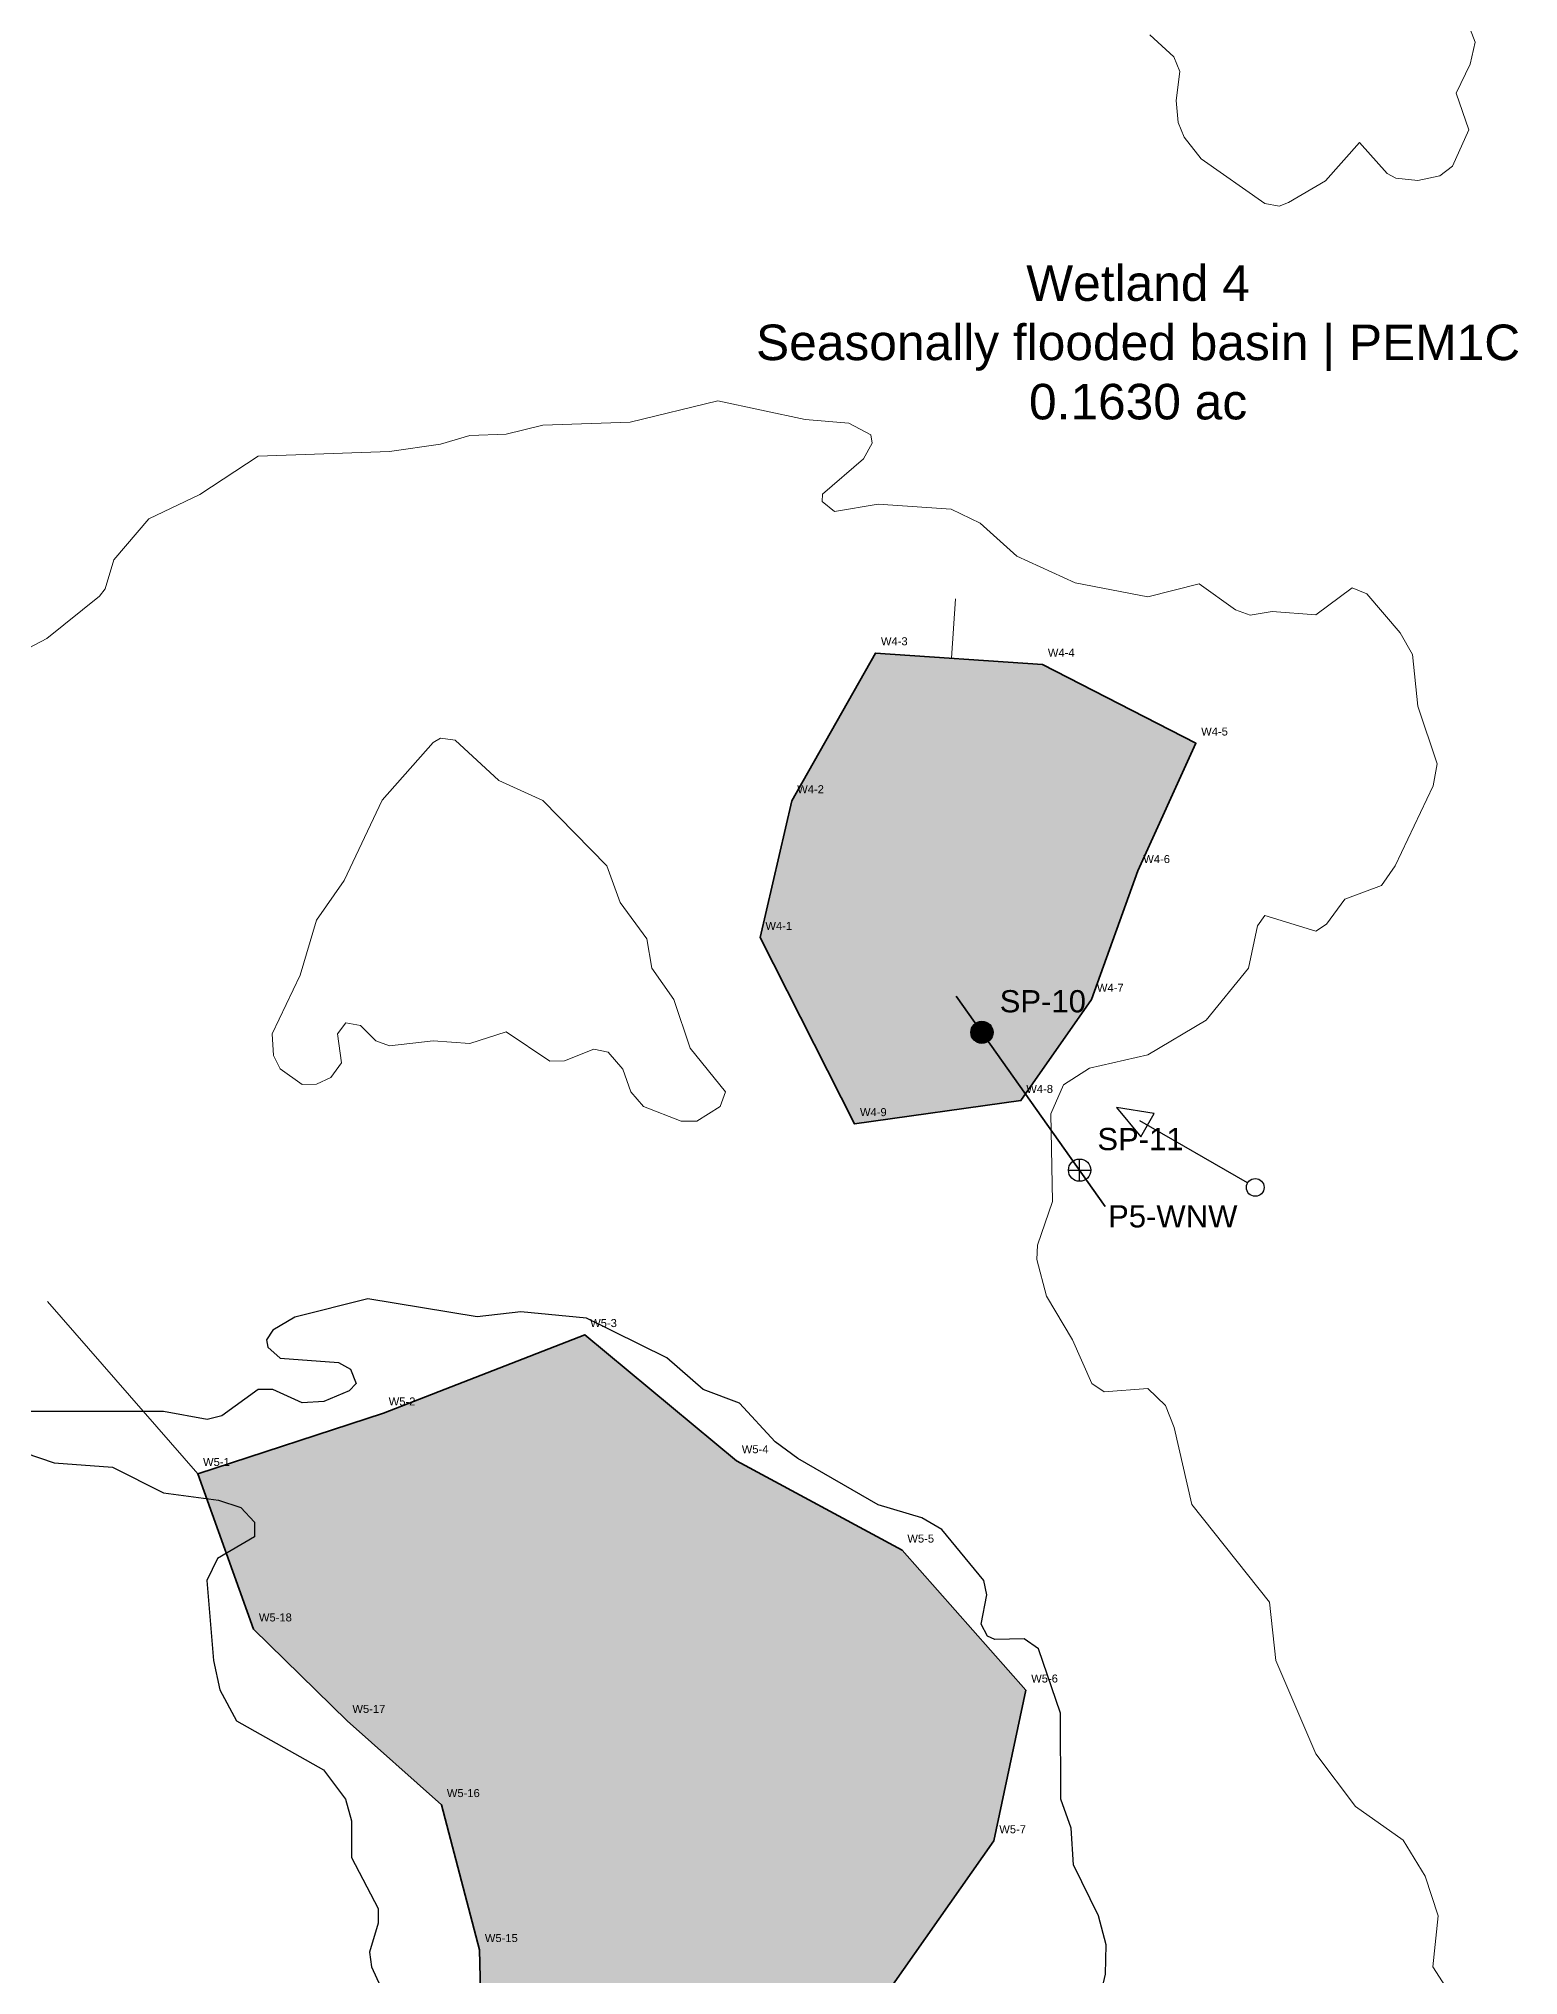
# Model space of a CAD drawing. Extents: x 2962410 to 2964430, y 489634 to 491632.
# Drawn here: x 2963292.7 to 2963625.4, y 490154.6 to 490590.4 of the extents above; entities that cross this region are included whole.
import ezdxf
from ezdxf.enums import TextEntityAlignment as Align

# ---------------------------------------------------------------- set-up
doc = ezdxf.new("R2010")
doc.units = 21
doc.header["$LTSCALE"] = 10
doc.header["$MEASUREMENT"] = 0
for name, color, linetype, lineweight in [('ANNO-LABELS', 7, 'CONTINUOUS', 18), ('ANNO-POINT-LABELS', 7, 'CONTINUOUS', 13), ('TOPO-CONTOUR-MAJOR', 34, 'CONTINUOUS', 30), ('TOPO-CONTOUR-MINOR', 36, 'CONTINUOUS', 13), ('WETL-FLAG', 2, 'CONTINUOUS', 13), ('WETL-FLAG-ID', 8, 'CONTINUOUS', 13), ('WETL-PHOTO-POINT', 30, 'CONTINUOUS', 25), ('WETL-SAMPLE-POINT', 7, 'CONTINUOUS', 25), ('WETL-TRANSECT', 7, 'CONTINUOUS', 35), ('WETL-WETLAND-SFB', 6, 'CONTINUOUS', 35)]:
    doc.layers.add(name, color=color, linetype=linetype, lineweight=lineweight)
doc.layers.add('WETL-WETLAND-HATCH', color=82, linetype='CONTINUOUS', lineweight=13, transparency=0.65)
doc.styles.add('LABEL', font='arial.ttf')

# ---------------------------------------------------------------- blocks, each defined once
blk = doc.blocks.new('DP_WETLAND')
at = {"lineweight": -2}
h = blk.add_hatch(color=0, dxfattribs=at)
h.dxf.hatch_style = 1
edge = h.paths.add_edge_path()
edge.add_arc((0, 0), 2.5, 0, 360)
at = {"color": 0, "lineweight": -2}
blk.add_circle((0, 0), 2.5, dxfattribs=at)
blk = doc.blocks.new('DP_UPLAND')
at = {"color": 0, "lineweight": -2}
for p, q in [((-2.5, 0), (2.5, 0)), ((0, -2.5), (0, 2.5))]:
    blk.add_line(p, q, dxfattribs=at)
blk.add_circle((0, 0), 2.5, dxfattribs=at)
blk = doc.blocks.new('PHOTO_ARROW')
at = {"color": 0, "lineweight": -2}
blk.add_line((0, 2), (0, 30), dxfattribs=at)
blk.add_lwpolyline([(0, 36), (-3, 28), (3, 28)], close=True, dxfattribs=at)
blk.add_circle((0, 0), 2, dxfattribs=at)

msp = doc.modelspace()

# ---------------------------------------------------------------- hatches: boundary and pattern name
at = {"layer": 'WETL-WETLAND-HATCH'}
h = msp.add_hatch(color=256, dxfattribs=at)
h.dxf.hatch_style = 1
h.paths.add_polyline_path([(2963518.45, 490449.57), (2963552.93, 490431.84), (2963539.91, 490403.14), (2963529.48, 490374.18), (2963513.6, 490351.42), (2963476.19, 490346.2), (2963454.92, 490388.1), (2963462.07, 490418.86), (2963480.9, 490452.14)])
h = msp.add_hatch(color=256, dxfattribs=at)
h.dxf.hatch_style = 1
h.paths.add_polyline_path([(2963415.51, 490298.74), (2963449.61, 490270.36), (2963486.85, 490250.25), (2963514.7, 490218.76), (2963507.52, 490184.85), (2963479.78, 490145.34), (2963476.49, 490102.97), (2963463.81, 490072.9), (2963437.08, 490054.48), (2963409.35, 490087.56), (2963393.03, 490108.32), (2963392.41, 490135.4), (2963391.82, 490160.37), (2963383.27, 490192.99), (2963362.03, 490211.92), (2963341, 490232.51), (2963328.44, 490267.48), (2963370.19, 490281.1)])

# ---------------------------------------------------------------- linework, layer by layer
at = {"layer": 'ANNO-LABELS'}
for points in [[(2963498.87, 490464.35), (2963497.96, 490450.97)], [(2963294.62, 490306.22), (2963328.44, 490267.48)]]:
    msp.add_lwpolyline(points, dxfattribs=at)
at = {"layer": 'TOPO-CONTOUR-MAJOR', "elevation": 890}
for points in [[(2963531.46, 490149.98), (2963532.63, 490154.9), (2963532.77, 490161.46), (2963531, 490168.02), (2963525.44, 490179.51), (2963524.86, 490187.71), (2963522.58, 490194.27), (2963522.49, 490213.6), (2963517.57, 490228.06), (2963514.29, 490230.32), (2963507.73, 490230.16), (2963506.09, 490230.94), (2963504.63, 490233.63), (2963505.93, 490240.2), (2963505.26, 490243.48), (2963495.82, 490254.96), (2963491.32, 490257.59), (2963481.48, 490260.48), (2963463.44, 490270.9), (2963458.28, 490274.64), (2963450.32, 490283.39), (2963442.12, 490286.43), (2963433.92, 490293.56), (2963415.87, 490302.49), (2963401.11, 490303.9), (2963391.27, 490302.81), (2963366.67, 490306.83), (2963350.26, 490302.71), (2963345.34, 490299.8), (2963343.89, 490297.6), (2963344.21, 490295.96), (2963346.98, 490293.5), (2963360.11, 490292.5), (2963362.83, 490291.04), (2963364.06, 490287.76), (2963362.51, 490286.12), (2963356.83, 490283.73), (2963351.9, 490283.45), (2963345.34, 490286.45), (2963342.06, 490286.45), (2963333.86, 490280.53), (2963330.58, 490279.65), (2963320.74, 490281.49), (2963283.01, 490281.47)], [(2963286.29, 490273.29), (2963296.14, 490269.91), (2963309.26, 490268.98), (2963320.74, 490263.18), (2963333.14, 490261.52), (2963338.15, 490259.88), (2963341.21, 490256.6), (2963341.18, 490253.32), (2963332.87, 490248.4), (2963330.47, 490243.48), (2963331.99, 490225.43), (2963333.38, 490218.87), (2963337.14, 490211.88), (2963356.74, 490200.83), (2963361.65, 490194.27), (2963363, 490189.35), (2963363.03, 490181.15), (2963369, 490169.67), (2963368.99, 490166.38), (2963367.1, 490159.82), (2963367.5, 490156.54), (2963373.23, 490144.11)]]:
    msp.add_lwpolyline(points, dxfattribs=at)
at = {"layer": 'TOPO-CONTOUR-MINOR'}
for points, elevation in [([(2963612.64, 490597.77), (2963615.76, 490589.57), (2963614.62, 490584.65), (2963611.45, 490578.08), (2963614.35, 490569.88), (2963610.62, 490561.68), (2963607.78, 490559.48), (2963602.86, 490558.43), (2963597.94, 490559.01), (2963595.93, 490560.04), (2963589.74, 490567.03), (2963582.06, 490558.4), (2963573.79, 490553.48), (2963571.7, 490552.66), (2963568.42, 490553.3), (2963554.14, 490563.32), (2963550.3, 490568.24), (2963548.92, 490571.52), (2963548.47, 490576.44), (2963549.34, 490583.01), (2963547.98, 490586.29), (2963542.61, 490591.21)], 894), ([(2963610.46, 490149.98), (2963606.24, 490156.54), (2963607.4, 490168.02), (2963604.5, 490176.96), (2963599.58, 490185.01), (2963588.86, 490192.63), (2963579.9, 490204.49), (2963570.95, 490225.43), (2963569.46, 490238.56), (2963552.01, 490260.56), (2963548.06, 490277.92), (2963546.08, 490282.84), (2963542.17, 490286.67), (2963532.33, 490285.9), (2963529.54, 490287.76), (2963525.19, 490297.6), (2963519.33, 490307.45), (2963517.15, 490315.65), (2963517.34, 490318.93), (2963520.67, 490328.77), (2963520.29, 490348.45), (2963523.13, 490355.01), (2963529.05, 490358.76), (2963542.17, 490361.7), (2963555.29, 490369.52), (2963564.81, 490381.26), (2963566.78, 490390.73), (2963568.42, 490393.11), (2963579.9, 490389.54), (2963582.28, 490391.1), (2963586.46, 490396.77), (2963594.66, 490399.84), (2963597.78, 490404.22), (2963606.32, 490422.26), (2963607.23, 490427.18), (2963602.86, 490440.16), (2963601.69, 490451.79), (2963598.88, 490456.71), (2963591.38, 490465.46), (2963588.1, 490466.8), (2963579.9, 490460.74), (2963570.06, 490461.51), (2963565.14, 490460.62), (2963561.86, 490461.85), (2963553.65, 490467.71), (2963542.17, 490464.8), (2963525.77, 490467.96), (2963512.65, 490473.95), (2963504.45, 490481.34), (2963497.89, 490484.53), (2963481.48, 490485.61), (2963471.64, 490483.96), (2963468.89, 490486.23), (2963468.95, 490487.87), (2963478.2, 490495.84), (2963480.1, 490499.35), (2963479.84, 490501.2), (2963474.92, 490503.84), (2963465.08, 490504.69), (2963445.4, 490508.87), (2963425.72, 490504.08), (2963406.03, 490503.41), (2963397.83, 490501.39), (2963389.63, 490501.09), (2963383.07, 490499.15), (2963371.59, 490497.5), (2963342.06, 490496.45), (2963328.94, 490487.84), (2963317.46, 490482.3), (2963309.6, 490473.11), (2963307.65, 490466.55), (2963306.32, 490464.91), (2963294.5, 490455.38), (2963286.29, 490451.05)], 892)]:
    msp.add_lwpolyline(points, dxfattribs=dict(at, elevation=elevation))
at = {"layer": 'TOPO-CONTOUR-MINOR', "elevation": 892}
msp.add_lwpolyline([(2963440.73, 490346.81), (2963437.2, 490346.79), (2963428.7, 490350.09), (2963425.88, 490353.37), (2963424.07, 490358.54), (2963420.79, 490362.35), (2963417.51, 490362.97), (2963410.95, 490360.36), (2963407.67, 490360.31), (2963397.83, 490366.93), (2963389.63, 490364.29), (2963381.43, 490364.85), (2963371.59, 490363.75), (2963368.48, 490364.85), (2963365.03, 490368.32), (2963361.75, 490368.91), (2963359.9, 490366.49), (2963360.8, 490359.93), (2963358.38, 490356.65), (2963355.18, 490355.15), (2963351.9, 490355.07), (2963346.98, 490358.57), (2963345.46, 490361.57), (2963345.19, 490366.49), (2963351.5, 490379.62), (2963355.18, 490392), (2963361.4, 490400.94), (2963369.95, 490419.06), (2963381.43, 490432.04), (2963383.07, 490433), (2963386.35, 490432.52), (2963396.19, 490423.48), (2963406.03, 490418.97), (2963420.42, 490404.22), (2963423.46, 490396.02), (2963429.42, 490387.82), (2963430.54, 490381.26), (2963435.56, 490374.15), (2963439.23, 490363.21), (2963447.13, 490353.37), (2963445.91, 490350.09)], close=True, dxfattribs=at)
at = {"layer": 'WETL-FLAG'}
for p in [(2963480.9, 490452.14), (2963518.45, 490449.57), (2963552.93, 490431.84), (2963462.07, 490418.86), (2963539.91, 490403.14), (2963454.92, 490388.1), (2963529.48, 490374.18), (2963513.6, 490351.42), (2963476.19, 490346.2), (2963415.51, 490298.74), (2963370.19, 490281.1), (2963449.61, 490270.36), (2963328.44, 490267.48), (2963486.85, 490250.25), (2963341, 490232.51), (2963514.7, 490218.76), (2963362.03, 490211.92), (2963383.27, 490192.99), (2963507.52, 490184.85), (2963391.82, 490160.37)]:
    msp.add_point(p, dxfattribs=at)
at = {"layer": 'WETL-TRANSECT'}
msp.add_lwpolyline([(2963499.03, 490374.95), (2963532.56, 490327.62)], dxfattribs=at)
at = {"layer": 'WETL-WETLAND-SFB'}
for points in [[(2963518.45, 490449.57), (2963552.93, 490431.84), (2963539.91, 490403.14), (2963529.48, 490374.18), (2963513.6, 490351.42), (2963476.19, 490346.2), (2963454.92, 490388.1), (2963462.07, 490418.86), (2963480.9, 490452.14)], [(2963415.51, 490298.74), (2963449.61, 490270.36), (2963486.85, 490250.25), (2963514.7, 490218.76), (2963507.52, 490184.85), (2963479.78, 490145.34), (2963476.49, 490102.97), (2963463.81, 490072.9), (2963437.08, 490054.48), (2963409.35, 490087.56), (2963393.03, 490108.32), (2963392.41, 490135.4), (2963391.82, 490160.37), (2963383.27, 490192.99), (2963362.03, 490211.92), (2963341, 490232.51), (2963328.44, 490267.48), (2963370.19, 490281.1)]]:
    msp.add_lwpolyline(points, close=True, dxfattribs=at)

# ---------------------------------------------------------------- block references
at = {"layer": 'WETL-PHOTO-POINT', "rotation": -300}
msp.add_blockref('PHOTO_ARROW', (2963566.29, 490331.9), dxfattribs=at)
at = {"layer": 'WETL-SAMPLE-POINT'}
for name, p in [('DP_WETLAND', (2963504.81, 490366.79)), ('DP_UPLAND', (2963526.78, 490335.78))]:
    msp.add_blockref(name, p, dxfattribs=at)

# ---------------------------------------------------------------- texts
at = {"layer": 'ANNO-LABELS', "insert": (2963539.94, 490521.98), "char_height": 8, "attachment_point": 5, "style": 'LABEL'}
msp.add_mtext('Wetland 4\\PSeasonally flooded basin | PEM1C\\P0.1630 ac', dxfattribs=at)
at = {"layer": 'ANNO-POINT-LABELS', "style": 'LABEL'}
for s, p in [('SP-10', (2963508.81, 490369.79)), ('SP-11', (2963530.78, 490338.78))]:
    msp.add_text(s, height=5, dxfattribs=at).set_placement(p, align=Align.BOTTOM_LEFT)
msp.add_text('P5-WNW', height=5, dxfattribs=at).set_placement((2963562.29, 490327.9), align=Align.TOP_RIGHT)
at = {"layer": 'WETL-FLAG-ID', "style": 'LABEL'}
for s, p in [('W4-3', (2963482.1, 490453.34)), ('W4-4', (2963519.65, 490450.77)), ('W4-5', (2963554.13, 490433.04)), ('W4-2', (2963463.27, 490420.06)), ('W4-6', (2963541.11, 490404.34)), ('W4-1', (2963456.12, 490389.3)), ('W4-7', (2963530.68, 490375.38)), ('W4-8', (2963514.8, 490352.62)), ('W4-9', (2963477.39, 490347.4)), ('W5-3', (2963416.71, 490299.94)), ('W5-2', (2963371.39, 490282.3)), ('W5-1', (2963329.64, 490268.68)), ('W5-4', (2963450.81, 490271.56)), ('W5-5', (2963488.05, 490251.45)), ('W5-18', (2963342.2, 490233.71)), ('W5-6', (2963515.9, 490219.96)), ('W5-17', (2963363.23, 490213.12)), ('W5-16', (2963384.47, 490194.19)), ('W5-7', (2963508.72, 490186.05)), ('W5-15', (2963393.02, 490161.57))]:
    msp.add_text(s, height=1.8, dxfattribs=at).set_placement(p, align=Align.BOTTOM_LEFT)

doc.saveas('drawing.dxf')
